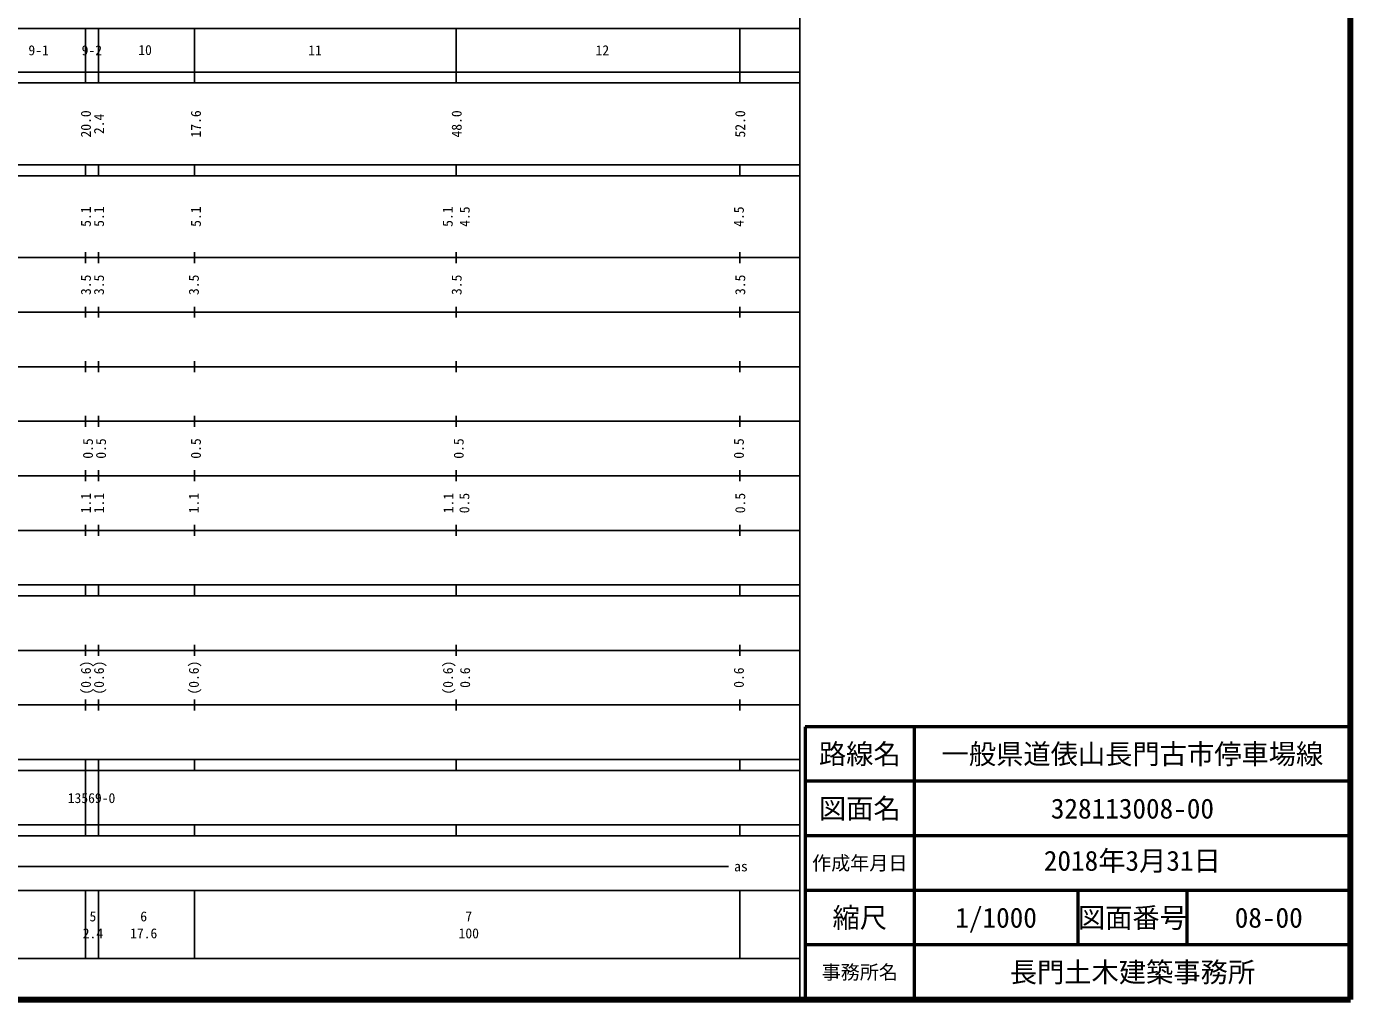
# Model space of a CAD drawing. Units: millimetres on the paper, enlarged 1000 times. Extents: x 40000 to 680000, y 20000 to 380000.
# Drawn here: x 437170 to 680000, y 20000 to 198357 of the extents above; entities that cross this region are included whole.
import ezdxf
from ezdxf.enums import TextEntityAlignment as Align

# ---------------------------------------------------------------- set-up
doc = ezdxf.new("R2010")
doc.units = ezdxf.units.MM
doc.header["$LTSCALE"] = 1000
for name, color, linetype, lineweight in [('M-TTL', 2, 'Continuous', 140), ('M-TTL-BAND', 7, 'Continuous', 25), ('M-TTL-FRAM', 2, 'Continuous', 50), ('M-TTL-LINE', 7, 'Continuous', 50), ('M-TTL-TXT', 7, 'Continuous', 13)]:
    doc.layers.add(name, color=color, linetype=linetype, lineweight=lineweight)
doc.styles.add('ＭＳ ゴシック', font='')
doc.styles.get('ＭＳ ゴシック').set_extended_font_data('MS Gothic')

msp = doc.modelspace()

# ---------------------------------------------------------------- linework, layer by layer
at = {"layer": 'M-TTL'}
for p, q in [((680000, 20000), (680000, 380000)), ((40000, 20000), (680000, 20000))]:
    msp.add_line(p, q, dxfattribs=at)
at = {"layer": 'M-TTL-BAND'}
for p, q in [((579000, 20000), (579000, 370000)), ((68000, 198000), (579000, 198000)), ((448000, 198000), (448000, 188000)), ((450400, 198000), (450400, 188000)), ((468000, 198000), (468000, 188000)), ((516000, 198000), (516000, 188000)), ((568000, 198000), (568000, 188000)), ((40000, 190000), (579000, 190000)), ((40000, 188000), (579000, 188000)), ((40000, 173000), (579000, 173000)), ((448000, 173000), (448000, 171000)), ((450400, 173000), (450400, 171000)), ((468000, 171000), (468000, 173000)), ((516000, 173000), (516000, 171000)), ((568000, 171000), (568000, 173000)), ((40000, 171000), (579000, 171000)), ((40000, 156000), (579000, 156000)), ((448000, 157000), (448000, 155000)), ((450400, 157000), (450400, 155000)), ((468000, 155000), (468000, 157000)), ((516000, 157000), (516000, 155000)), ((568000, 155000), (568000, 157000)), ((46000, 146000), (579000, 146000)), ((448000, 147000), (448000, 145000)), ((450400, 147000), (450400, 145000)), ((468000, 145000), (468000, 147000)), ((516000, 147000), (516000, 145000)), ((568000, 145000), (568000, 147000)), ((52000, 136000), (579000, 136000)), ((448000, 137000), (448000, 135000)), ((450400, 137000), (450400, 135000)), ((468000, 135000), (468000, 137000)), ((516000, 137000), (516000, 135000)), ((568000, 135000), (568000, 137000)), ((448000, 127000), (448000, 125000)), ((450400, 127000), (450400, 125000)), ((468000, 125000), (468000, 127000)), ((516000, 127000), (516000, 125000)), ((568000, 125000), (568000, 127000)), ((46000, 126000), (579000, 126000)), ((448000, 117000), (448000, 115000)), ((450400, 117000), (450400, 115000)), ((468000, 115000), (468000, 117000)), ((516000, 117000), (516000, 115000)), ((568000, 115000), (568000, 117000)), ((52000, 116000), (579000, 116000)), ((448000, 107000), (448000, 105000)), ((450400, 107000), (450400, 105000)), ((468000, 105000), (468000, 107000)), ((516000, 107000), (516000, 105000)), ((568000, 105000), (568000, 107000)), ((46000, 106000), (579000, 106000)), ((40000, 96000), (579000, 96000)), ((448000, 96000), (448000, 94000)), ((450400, 96000), (450400, 94000)), ((468000, 94000), (468000, 96000)), ((516000, 96000), (516000, 94000)), ((568000, 94000), (568000, 96000)), ((40000, 94000), (579000, 94000)), ((448000, 85000), (448000, 83000)), ((450400, 85000), (450400, 83000)), ((468000, 83000), (468000, 85000)), ((516000, 85000), (516000, 83000)), ((568000, 83000), (568000, 85000)), ((49000, 84000), (579000, 84000)), ((40000, 74000), (579000, 74000)), ((448000, 75000), (448000, 73000)), ((450400, 75000), (450400, 73000)), ((468000, 73000), (468000, 75000)), ((516000, 75000), (516000, 73000)), ((568000, 73000), (568000, 75000)), ((40000, 64000), (579000, 64000)), ((448000, 64000), (448000, 62000)), ((450400, 64000), (450400, 62000)), ((468000, 62000), (468000, 64000)), ((516000, 64000), (516000, 62000)), ((568000, 62000), (568000, 64000)), ((40000, 62000), (579000, 62000)), ((448000, 62000), (448000, 52000)), ((450400, 62000), (450400, 52000)), ((40000, 52000), (579000, 52000)), ((448000, 52000), (448000, 50000)), ((450400, 52000), (450400, 50000)), ((468000, 50000), (468000, 52000)), ((516000, 52000), (516000, 50000)), ((568000, 50000), (568000, 52000)), ((40000, 50000), (579000, 50000)), ((70805, 44406), (565903, 44406)), ((40000, 40000), (579000, 40000)), ((448000, 40000), (448000, 27500)), ((450400, 40000), (450400, 27500)), ((468000, 40000), (468000, 27500)), ((568000, 40000), (568000, 27500)), ((68000, 27500), (579000, 27500))]:
    msp.add_line(p, q, dxfattribs=at)
at = {"layer": 'M-TTL-FRAM'}
for p, q in [((680000, 70000), (580000, 70000)), ((580000, 70000), (580000, 20000))]:
    msp.add_line(p, q, dxfattribs=at)
at = {"layer": 'M-TTL-LINE'}
for p, q in [((600000, 70000), (600000, 20000)), ((680000, 60000), (580000, 60000)), ((680000, 50000), (580000, 50000)), ((680000, 40000), (580000, 40000)), ((630000, 40000), (630000, 30000)), ((650000, 40000), (650000, 30000)), ((680000, 30000), (580000, 30000))]:
    msp.add_line(p, q, dxfattribs=at)

# ---------------------------------------------------------------- texts
at = {"layer": 'M-TTL-BAND', "style": 'ＭＳ ゴシック'}
for s, p in [('9-1', (439391, 194000)), ('9-2', (449156, 194000)), ('10', (458920, 194051)), ('11', (490085, 194000)), ('12', (542789, 194000)), ('as', (568201, 44406)), ('5', (449353, 35238)), ('6', (458663, 35238)), ('7', (518288, 35238)), ('2.4', (449353, 32131)), ('17.6', (458663, 32131)), ('100', (518288, 32131))]:
    msp.add_text(s, height=1833, dxfattribs=at).set_placement(p, align=Align.MIDDLE_CENTER)
for s, p in [('20.0', (448059, 180500)), ('2.4', (450459, 180500)), ('17.6', (468234, 180500)), ('48.0', (516059, 180500)), ('52.0', (568064, 180500)), ('5.1', (448059, 163500)), ('5.1', (450459, 163500)), ('5.1', (468233, 163500)), ('5.1', (514420, 163500)), ('4.5', (517540, 163500)), ('4.5', (567814, 163500)), ('3.5', (448059, 151000)), ('3.5', (450459, 151000)), ('3.5', (467858, 151000)), ('3.5', (516059, 151000)), ('3.5', (568064, 151000)), ('0.5', (448434, 121000)), ('0.5', (450834, 121000)), ('0.5', (468233, 121000)), ('0.5', (516434, 121000)), ('0.5', (567814, 121000)), ('1.1', (448059, 111000)), ('1.1', (450459, 111000)), ('1.1', (467858, 111000)), ('1.1', (514553, 111000)), ('0.5', (517471, 111000)), ('0.5', (568064, 111000)), ('(0.6)', (448059, 79000)), ('(0.6)', (450459, 79000)), ('(0.6)', (467858, 79000)), ('(0.6)', (514464, 79000)), ('0.6', (517602, 79000)), ('0.6', (567814, 79000))]:
    msp.add_text(s, height=1833, rotation=90, dxfattribs=at).set_placement(p, align=Align.MIDDLE_CENTER)
msp.add_text('13569-0', height=1833, dxfattribs=at).set_placement((444735, 55458), align=Align.BOTTOM_LEFT)
at = {"layer": 'M-TTL-TXT', "style": 'ＭＳ ゴシック'}
for s, height, p in [('路線名', 3666, (590000, 65000)), ('一般県道俵山長門古市停車場線', 3666, (640000, 65000)), ('図面名', 3666, (590000, 55000)), ('328113008-00', 3666, (640000, 55000)), ('作成年月日', 2566, (590000, 45000)), ('縮尺', 3666, (590000, 35000)), ('1/1000', 3666, (615000, 35000)), ('図面番号', 3666, (640000, 35000)), ('08-00', 3666, (665000, 35000)), ('長門土木建築事務所', 3666, (640000, 25000)), ('事務所名', 2566, (590000, 25000))]:
    msp.add_text(s, height=height, dxfattribs=at).set_placement(p, align=Align.MIDDLE_CENTER)
msp.add_text('2018年3月31日', height=3666, dxfattribs=at).set_placement((623750, 42500), align=Align.BOTTOM_LEFT)

doc.saveas('drawing.dxf')
